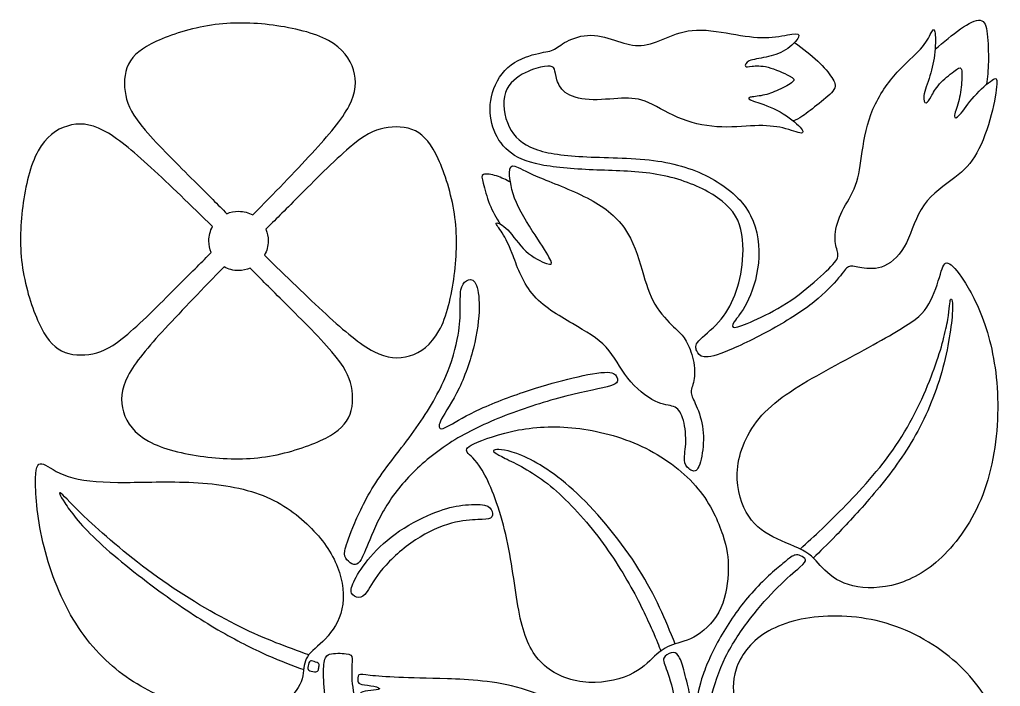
# Model space of a CAD drawing. Header units: millimetres. Extents: x -100 to 100, y -108 to 99.
# Drawn here: x -34 to -2.35, y 77.45 to 98.97 of the extents above; entities that cross this region are included whole.
import ezdxf

# ---------------------------------------------------------------- set-up
doc = ezdxf.new("R2010")
doc.units = ezdxf.units.MM
doc.header["$MEASUREMENT"] = 0

msp = doc.modelspace()

# ---------------------------------------------------------------- linework, layer by layer
at = {"color": 5, "linetype": 'ByBlock', "lineweight": -2}
for points, knots in [([(-26.472, 92.666), (-25.796, 93.36), (-25.12, 94.055), (-24.017, 95.252), (-23.591, 95.755), (-23.366, 96.191), (-23.14, 96.627), (-23.115, 96.996), (-23.224, 97.35), (-23.333, 97.705), (-23.575, 98.046), (-24.03, 98.296), (-24.485, 98.547), (-25.153, 98.706), (-25.82, 98.793), (-26.487, 98.879), (-27.152, 98.893), (-27.81, 98.796), (-28.467, 98.698), (-29.116, 98.489), (-29.583, 98.273), (-30.051, 98.057), (-30.337, 97.834), (-30.485, 97.536), (-30.634, 97.238), (-30.645, 96.864), (-30.576, 96.527), (-30.507, 96.19), (-30.359, 95.89), (-29.945, 95.405), (-29.531, 94.919), (-28.852, 94.248), (-28.369, 93.768), (-27.886, 93.288), (-27.599, 92.998), (-27.312, 92.708)], [1, 1, 1, 1, 1.076923, 1.076923, 1.153846, 1.153846, 1.153846, 1.230769, 1.230769, 1.230769, 1.307692, 1.307692, 1.307692, 1.384615, 1.384615, 1.384615, 1.461538, 1.461538, 1.461538, 1.538462, 1.538462, 1.538462, 1.615385, 1.615385, 1.615385, 1.692308, 1.692308, 1.692308, 1.769231, 1.769231, 1.769231, 1.846154, 1.846154, 1.846154, 2, 2, 2, 2]), ([(-4.455, 98.019), (-4.174, 98.256), (-3.893, 98.493), (-3.634, 98.672), (-3.375, 98.852), (-3.138, 98.974), (-2.995, 98.954), (-2.853, 98.934), (-2.804, 98.77), (-2.773, 98.513), (-2.742, 98.256), (-2.73, 97.905), (-2.736, 97.618), (-2.742, 97.331), (-2.767, 97.108), (-2.791, 96.885)], [0, 0, 0, 0, 0.166667, 0.166667, 0.166667, 0.333333, 0.333333, 0.333333, 0.5, 0.5, 0.5, 0.666667, 0.666667, 0.666667, 1, 1, 1, 1]), ([(-8.25, 90.593), (-8.53, 90.347), (-8.877, 90.057), (-9.247, 89.818), (-9.616, 89.579), (-10.008, 89.392), (-10.308, 89.257), (-10.608, 89.122), (-10.817, 89.04), (-10.919, 89.034), (-11.021, 89.028), (-11.017, 89.098), (-10.935, 89.218), (-10.853, 89.339), (-10.694, 89.51), (-10.533, 89.826), (-10.372, 90.143), (-10.208, 90.604), (-10.157, 91.114), (-10.106, 91.625), (-10.168, 92.184), (-10.408, 92.651), (-10.649, 93.119), (-11.07, 93.495), (-11.578, 93.79), (-12.086, 94.086), (-12.682, 94.303), (-13.407, 94.409), (-14.132, 94.515), (-14.985, 94.511), (-15.691, 94.544), (-16.397, 94.576), (-16.957, 94.646), (-17.367, 94.797), (-17.777, 94.948), (-18.039, 95.181), (-18.202, 95.517), (-18.365, 95.854), (-18.431, 96.295), (-18.322, 96.616), (-18.214, 96.936), (-17.932, 97.136), (-17.683, 97.261), (-17.434, 97.385), (-17.218, 97.434), (-17.063, 97.457), (-16.908, 97.479), (-16.814, 97.475), (-16.767, 97.424), (-16.72, 97.373), (-16.72, 97.275), (-16.689, 97.136), (-16.659, 96.997), (-16.598, 96.818), (-16.448, 96.677), (-16.299, 96.536), (-16.063, 96.434), (-15.744, 96.401), (-15.426, 96.369), (-15.026, 96.405), (-14.697, 96.426), (-14.368, 96.446), (-14.111, 96.45), (-13.807, 96.336), (-13.503, 96.222), (-13.152, 95.989), (-12.758, 95.819), (-12.364, 95.65), (-11.927, 95.544), (-11.494, 95.515), (-11.062, 95.487), (-10.633, 95.536), (-10.274, 95.548), (-9.914, 95.56), (-9.625, 95.536), (-9.365, 95.475), (-9.106, 95.413), (-8.877, 95.315), (-8.779, 95.313), (-8.681, 95.311), (-8.714, 95.405), (-9.012, 95.703), (-9.278, 95.907), (-9.563, 96.052), (-9.849, 96.197), (-10.155, 96.283), (-10.319, 96.344), (-10.482, 96.405), (-10.502, 96.442), (-10.427, 96.465), (-10.351, 96.487), (-10.18, 96.495), (-9.845, 96.565), (-9.682, 96.626), (-9.504, 96.707), (-9.326, 96.789), (-9.135, 96.891), (-9.053, 96.963), (-8.971, 97.034), (-9, 97.075), (-9.161, 97.161), (-9.322, 97.246), (-9.616, 97.377), (-9.847, 97.436), (-10.078, 97.495), (-10.245, 97.483), (-10.363, 97.469), (-10.482, 97.455), (-10.551, 97.438), (-10.573, 97.471), (-10.595, 97.505), (-10.57, 97.587), (-10.452, 97.641), (-10.334, 97.694), (-10.124, 97.719), (-9.91, 97.763), (-9.696, 97.808), (-9.479, 97.872), (-9.282, 97.996), (-9.086, 98.12), (-8.91, 98.304), (-8.863, 98.406), (-8.816, 98.508), (-8.898, 98.528), (-9.249, 98.479), (-9.518, 98.41), (-10.131, 98.381), (-10.474, 98.422), (-10.882, 98.489), (-11.29, 98.557), (-11.764, 98.651), (-12.152, 98.636), (-12.539, 98.622), (-12.842, 98.5), (-13.127, 98.383), (-13.413, 98.267), (-13.683, 98.157), (-13.937, 98.138), (-14.192, 98.119), (-14.432, 98.191), (-14.701, 98.279), (-14.97, 98.366), (-15.268, 98.468), (-15.561, 98.47), (-15.855, 98.472), (-16.145, 98.374), (-16.343, 98.27), (-16.541, 98.166), (-16.647, 98.056), (-16.784, 97.997), (-16.921, 97.937), (-17.088, 97.929), (-17.352, 97.862), (-17.615, 97.794), (-17.974, 97.668), (-18.244, 97.427), (-18.513, 97.186), (-18.693, 96.831), (-18.77, 96.486), (-18.848, 96.141), (-18.823, 95.806), (-18.728, 95.506), (-18.632, 95.206), (-18.464, 94.941), (-18.221, 94.735), (-17.978, 94.528), (-17.66, 94.381), (-17.172, 94.286), (-16.684, 94.19), (-16.027, 94.145), (-15.368, 94.118), (-14.708, 94.092), (-14.047, 94.083), (-13.43, 93.977), (-12.814, 93.871), (-12.242, 93.667), (-11.789, 93.418), (-11.336, 93.169), (-11.001, 92.875), (-10.65, 92.112), (-10.634, 91.642), (-10.669, 91.218), (-10.703, 90.793), (-10.789, 90.413), (-10.918, 90.079), (-11.046, 89.744), (-11.218, 89.454), (-11.444, 89.205), (-11.671, 88.956), (-11.953, 88.748), (-12.081, 88.601), (-12.21, 88.454), (-12.185, 88.368), (-12.147, 88.28), (-12.108, 88.192), (-12.055, 88.103), (-11.906, 88.086), (-11.757, 88.07), (-11.512, 88.127), (-11.081, 88.309), (-10.65, 88.49), (-10.034, 88.797), (-9.511, 89.097), (-8.989, 89.397), (-8.56, 89.691), (-8.227, 89.972), (-7.894, 90.254), (-7.658, 90.523), (-7.511, 90.705), (-7.364, 90.887), (-7.307, 90.981), (-7.219, 91.007), (-7.131, 91.034), (-7.013, 90.993), (-6.817, 90.96), (-6.621, 90.928), (-6.347, 90.903), (-6.084, 91.022), (-5.821, 91.14), (-5.567, 91.401), (-5.382, 91.771), (-5.196, 92.14), (-5.078, 92.618), (-4.812, 92.991), (-4.547, 93.365), (-4.134, 93.634), (-3.51, 94.116), (-3.298, 94.328), (-3.108, 94.669), (-2.918, 95.01), (-2.751, 95.48), (-2.53, 96.321), (-2.477, 96.692), (-2.465, 96.89), (-2.452, 97.088), (-2.481, 97.113), (-2.616, 97.021), (-2.751, 96.929), (-2.991, 96.721), (-3.189, 96.496), (-3.387, 96.272), (-3.543, 96.031), (-3.655, 95.906), (-3.767, 95.782), (-3.836, 95.774), (-3.832, 95.857), (-3.828, 95.941), (-3.751, 96.117), (-3.645, 96.517), (-3.616, 96.741), (-3.6, 96.943), (-3.583, 97.145), (-3.579, 97.325), (-3.614, 97.388), (-3.649, 97.452), (-3.722, 97.398), (-3.855, 97.296), (-3.987, 97.194), (-4.179, 97.043), (-4.312, 96.896), (-4.445, 96.749), (-4.518, 96.606), (-4.581, 96.492), (-4.645, 96.378), (-4.698, 96.292), (-4.747, 96.288), (-4.796, 96.284), (-4.841, 96.361), (-4.816, 96.519), (-4.792, 96.676), (-4.698, 96.913), (-4.622, 97.16), (-4.547, 97.407), (-4.49, 97.664), (-4.463, 97.929), (-4.437, 98.195), (-4.441, 98.468), (-4.461, 98.584), (-4.481, 98.701), (-4.518, 98.66), (-4.584, 98.542), (-4.649, 98.423), (-4.743, 98.227), (-4.929, 98.019), (-5.114, 97.811), (-5.392, 97.59), (-5.68, 97.272), (-5.968, 96.953), (-6.266, 96.537), (-6.459, 96.084), (-6.653, 95.631), (-6.743, 95.141), (-6.87, 94.292), (-6.907, 93.932), (-7.019, 93.624), (-7.131, 93.316), (-7.319, 93.059), (-7.452, 92.793), (-7.584, 92.528), (-7.662, 92.254), (-7.678, 92.034), (-7.694, 91.814), (-7.65, 91.646), (-7.617, 91.524), (-7.584, 91.401), (-7.564, 91.324), (-7.66, 91.183), (-7.757, 91.043), (-7.97, 90.84), (-8.25, 90.593)], [0, 0, 0, 0, 0.009346, 0.009346, 0.009346, 0.018692, 0.018692, 0.018692, 0.028037, 0.028037, 0.028037, 0.037383, 0.037383, 0.037383, 0.046729, 0.046729, 0.046729, 0.056075, 0.056075, 0.056075, 0.065421, 0.065421, 0.065421, 0.074766, 0.074766, 0.074766, 0.084112, 0.084112, 0.084112, 0.093458, 0.093458, 0.093458, 0.102804, 0.102804, 0.102804, 0.11215, 0.11215, 0.11215, 0.121495, 0.121495, 0.121495, 0.130841, 0.130841, 0.130841, 0.140187, 0.140187, 0.140187, 0.149533, 0.149533, 0.149533, 0.158879, 0.158879, 0.158879, 0.168224, 0.168224, 0.168224, 0.17757, 0.17757, 0.17757, 0.186916, 0.186916, 0.186916, 0.196262, 0.196262, 0.196262, 0.205607, 0.205607, 0.205607, 0.214953, 0.214953, 0.214953, 0.224299, 0.224299, 0.224299, 0.233645, 0.233645, 0.233645, 0.242991, 0.242991, 0.242991, 0.252336, 0.252336, 0.261682, 0.261682, 0.261682, 0.271028, 0.271028, 0.271028, 0.280374, 0.280374, 0.280374, 0.28972, 0.28972, 0.299065, 0.299065, 0.299065, 0.308411, 0.308411, 0.308411, 0.317757, 0.317757, 0.317757, 0.327103, 0.327103, 0.327103, 0.336449, 0.336449, 0.336449, 0.345794, 0.345794, 0.345794, 0.35514, 0.35514, 0.35514, 0.364486, 0.364486, 0.364486, 0.373832, 0.373832, 0.373832, 0.383178, 0.383178, 0.383178, 0.392523, 0.392523, 0.401869, 0.401869, 0.411215, 0.411215, 0.411215, 0.420561, 0.420561, 0.420561, 0.429907, 0.429907, 0.429907, 0.439252, 0.439252, 0.439252, 0.448598, 0.448598, 0.448598, 0.457944, 0.457944, 0.457944, 0.46729, 0.46729, 0.46729, 0.476636, 0.476636, 0.476636, 0.485981, 0.485981, 0.485981, 0.495327, 0.495327, 0.495327, 0.504673, 0.504673, 0.504673, 0.514019, 0.514019, 0.514019, 0.523364, 0.523364, 0.523364, 0.53271, 0.53271, 0.53271, 0.542056, 0.542056, 0.542056, 0.551402, 0.551402, 0.551402, 0.560748, 0.560748, 0.560748, 0.570093, 0.570093, 0.579439, 0.579439, 0.579439, 0.588785, 0.588785, 0.588785, 0.598131, 0.598131, 0.598131, 0.607477, 0.607477, 0.607477, 0.616822, 0.616822, 0.616822, 0.626168, 0.626168, 0.626168, 0.635514, 0.635514, 0.635514, 0.64486, 0.64486, 0.64486, 0.654206, 0.654206, 0.654206, 0.663551, 0.663551, 0.663551, 0.672897, 0.672897, 0.672897, 0.682243, 0.682243, 0.682243, 0.691589, 0.691589, 0.691589, 0.700935, 0.700935, 0.700935, 0.71028, 0.71028, 0.71028, 0.719626, 0.719626, 0.728972, 0.728972, 0.728972, 0.738318, 0.738318, 0.747664, 0.747664, 0.747664, 0.757009, 0.757009, 0.757009, 0.766355, 0.766355, 0.766355, 0.775701, 0.775701, 0.775701, 0.785047, 0.785047, 0.785047, 0.794393, 0.794393, 0.803738, 0.803738, 0.803738, 0.813084, 0.813084, 0.813084, 0.82243, 0.82243, 0.82243, 0.831776, 0.831776, 0.831776, 0.841121, 0.841121, 0.841121, 0.850467, 0.850467, 0.850467, 0.859813, 0.859813, 0.859813, 0.869159, 0.869159, 0.869159, 0.878505, 0.878505, 0.878505, 0.88785, 0.88785, 0.88785, 0.897196, 0.897196, 0.897196, 0.906542, 0.906542, 0.906542, 0.915888, 0.915888, 0.915888, 0.925234, 0.925234, 0.925234, 0.934579, 0.934579, 0.943925, 0.943925, 0.943925, 0.953271, 0.953271, 0.953271, 0.962617, 0.962617, 0.962617, 0.971963, 0.971963, 0.971963, 0.981308, 0.981308, 0.981308, 1, 1, 1, 1]), ([(-8.988, 98.239), (-8.719, 98.035), (-8.449, 97.831), (-8.033, 97.439), (-7.886, 97.252), (-7.788, 97.105), (-7.69, 96.958), (-7.641, 96.851), (-7.796, 96.586), (-8.001, 96.427), (-8.199, 96.27), (-8.397, 96.113), (-8.588, 95.957), (-8.726, 95.863), (-8.863, 95.769), (-8.946, 95.736), (-9.029, 95.702)], [0, 0, 0, 0, 0.142857, 0.142857, 0.285714, 0.285714, 0.285714, 0.428571, 0.428571, 0.571429, 0.571429, 0.571429, 0.714286, 0.714286, 0.714286, 1, 1, 1, 1]), ([(-27.772, 92.292), (-28.467, 92.968), (-29.161, 93.644), (-29.76, 94.195), (-30.359, 94.746), (-30.862, 95.172), (-31.298, 95.398), (-31.734, 95.623), (-32.102, 95.648), (-32.457, 95.539), (-32.812, 95.431), (-33.153, 95.189), (-33.403, 94.734), (-33.653, 94.279), (-33.813, 93.61), (-33.899, 92.943), (-33.986, 92.277), (-34, 91.611), (-33.902, 90.954), (-33.804, 90.297), (-33.595, 89.648), (-33.38, 89.18), (-33.164, 88.713), (-32.941, 88.427), (-32.643, 88.278), (-32.344, 88.13), (-31.97, 88.119), (-31.633, 88.187), (-31.296, 88.256), (-30.997, 88.405), (-30.511, 88.819), (-30.026, 89.232), (-29.355, 89.912), (-28.875, 90.395), (-28.394, 90.878), (-28.104, 91.165), (-27.815, 91.451)], [1, 1, 1, 1, 1.076923, 1.076923, 1.076923, 1.153846, 1.153846, 1.153846, 1.230769, 1.230769, 1.230769, 1.307692, 1.307692, 1.307692, 1.384615, 1.384615, 1.384615, 1.461538, 1.461538, 1.461538, 1.538462, 1.538462, 1.538462, 1.615385, 1.615385, 1.615385, 1.692308, 1.692308, 1.692308, 1.769231, 1.769231, 1.769231, 1.846154, 1.846154, 1.846154, 2, 2, 2, 2]), ([(-26.097, 91.365), (-25.403, 90.689), (-24.709, 90.013), (-24.11, 89.462), (-23.511, 88.911), (-23.008, 88.485), (-22.572, 88.259), (-22.136, 88.034), (-21.768, 88.009), (-21.413, 88.117), (-21.058, 88.226), (-20.717, 88.468), (-20.467, 88.923), (-20.217, 89.378), (-20.057, 90.047), (-19.971, 90.713), (-19.884, 91.38), (-19.87, 92.046), (-19.968, 92.703), (-20.066, 93.36), (-20.275, 94.009), (-20.49, 94.477), (-20.706, 94.944), (-20.929, 95.23), (-21.227, 95.379), (-21.526, 95.527), (-21.9, 95.538), (-22.237, 95.469), (-22.574, 95.401), (-22.873, 95.252), (-23.359, 94.838), (-23.844, 94.424), (-24.515, 93.745), (-24.995, 93.262), (-25.476, 92.779), (-25.765, 92.492), (-26.055, 92.205)], [1, 1, 1, 1, 1.076923, 1.076923, 1.076923, 1.153846, 1.153846, 1.153846, 1.230769, 1.230769, 1.230769, 1.307692, 1.307692, 1.307692, 1.384615, 1.384615, 1.384615, 1.461538, 1.461538, 1.461538, 1.538462, 1.538462, 1.538462, 1.615385, 1.615385, 1.615385, 1.692308, 1.692308, 1.692308, 1.769231, 1.769231, 1.769231, 1.846154, 1.846154, 1.846154, 2, 2, 2, 2]), ([(-12.894, 89.058), (-13.063, 89.221), (-13.316, 89.474), (-13.496, 89.782), (-13.675, 90.091), (-13.782, 90.454), (-13.912, 90.889), (-14.043, 91.324), (-14.198, 91.83), (-14.478, 92.236), (-14.757, 92.642), (-15.161, 92.949), (-15.686, 93.218), (-16.211, 93.487), (-16.856, 93.72), (-17.276, 93.9), (-17.697, 94.079), (-17.893, 94.206), (-18.015, 94.243), (-18.138, 94.279), (-18.187, 94.226), (-18.187, 94.022), (-18.187, 93.818), (-18.138, 93.463), (-17.966, 93.065), (-17.795, 92.667), (-17.501, 92.226), (-17.28, 91.889), (-17.06, 91.552), (-16.913, 91.32), (-16.858, 91.193), (-16.803, 91.066), (-16.839, 91.046), (-16.996, 91.101), (-17.154, 91.156), (-17.431, 91.287), (-17.662, 91.499), (-17.893, 91.712), (-18.076, 92.005), (-18.248, 92.183), (-18.419, 92.361), (-18.578, 92.422), (-18.615, 92.406), (-18.652, 92.389), (-18.566, 92.295), (-18.464, 92.144), (-18.362, 91.993), (-18.244, 91.785), (-18.103, 91.422), (-17.962, 91.058), (-17.799, 90.54), (-17.46, 90.13), (-17.121, 89.719), (-16.607, 89.417), (-15.717, 88.903), (-15.341, 88.69), (-15.07, 88.397), (-14.798, 88.103), (-14.631, 87.727), (-14.371, 87.398), (-14.112, 87.07), (-13.761, 86.788), (-13.492, 86.653), (-13.222, 86.519), (-13.034, 86.531), (-12.896, 86.48), (-12.757, 86.429), (-12.667, 86.314), (-12.602, 86.112), (-12.536, 85.91), (-12.496, 85.62), (-12.5, 85.367), (-12.504, 85.114), (-12.553, 84.898), (-12.547, 84.755), (-12.54, 84.612), (-12.479, 84.543), (-12.4, 84.477), (-12.32, 84.412), (-12.222, 84.351), (-12.138, 84.449), (-12.055, 84.547), (-11.985, 84.804), (-11.953, 85.086), (-11.92, 85.367), (-11.924, 85.674), (-11.981, 85.951), (-12.038, 86.229), (-12.148, 86.478), (-12.224, 86.643), (-12.3, 86.808), (-12.34, 86.89), (-12.324, 87.002), (-12.308, 87.115), (-12.234, 87.258), (-12.218, 87.464), (-12.202, 87.67), (-12.242, 87.939), (-12.308, 88.164), (-12.373, 88.388), (-12.463, 88.568), (-12.551, 88.695), (-12.638, 88.821), (-12.724, 88.895), (-12.894, 89.058)], [0, 0, 0, 0, 0.027778, 0.027778, 0.027778, 0.055556, 0.055556, 0.055556, 0.083333, 0.083333, 0.083333, 0.111111, 0.111111, 0.111111, 0.138889, 0.138889, 0.138889, 0.166667, 0.166667, 0.166667, 0.194444, 0.194444, 0.194444, 0.222222, 0.222222, 0.222222, 0.25, 0.25, 0.25, 0.277778, 0.277778, 0.277778, 0.305556, 0.305556, 0.305556, 0.333333, 0.333333, 0.333333, 0.361111, 0.361111, 0.361111, 0.388889, 0.388889, 0.388889, 0.416667, 0.416667, 0.416667, 0.444444, 0.444444, 0.444444, 0.472222, 0.472222, 0.472222, 0.5, 0.5, 0.527778, 0.527778, 0.527778, 0.555556, 0.555556, 0.555556, 0.583333, 0.583333, 0.583333, 0.611111, 0.611111, 0.611111, 0.638889, 0.638889, 0.638889, 0.666667, 0.666667, 0.666667, 0.694444, 0.694444, 0.694444, 0.722222, 0.722222, 0.722222, 0.75, 0.75, 0.75, 0.777778, 0.777778, 0.777778, 0.805556, 0.805556, 0.805556, 0.833333, 0.833333, 0.833333, 0.861111, 0.861111, 0.861111, 0.888889, 0.888889, 0.888889, 0.916667, 0.916667, 0.916667, 0.944444, 0.944444, 0.944444, 1, 1, 1, 1]), ([(-18.16, 93.722), (-18.304, 93.799), (-18.447, 93.876), (-18.609, 93.927), (-18.77, 93.977), (-18.95, 94.002), (-19.028, 93.973), (-19.105, 93.945), (-19.081, 93.863), (-19.036, 93.689), (-18.991, 93.516), (-18.925, 93.251), (-18.832, 93.016), (-18.738, 92.781), (-18.615, 92.577), (-18.493, 92.373)], [0, 0, 0, 0, 0.166667, 0.166667, 0.166667, 0.333333, 0.333333, 0.333333, 0.5, 0.5, 0.5, 0.666667, 0.666667, 0.666667, 1, 1, 1, 1]), ([(-27.312, 92.708), (-27.196, 92.758), (-27.069, 92.785), (-26.935, 92.785), (-26.767, 92.785), (-26.609, 92.742), (-26.472, 92.666)], [0, 0, 0, 0, 0.333333, 0.333333, 0.333333, 1, 1, 1, 1]), ([(-27.815, 91.451), (-27.864, 91.567), (-27.892, 91.695), (-27.892, 91.828), (-27.892, 91.997), (-27.849, 92.155), (-27.772, 92.292)], [0, 0, 0, 0, 0.333333, 0.333333, 0.333333, 1, 1, 1, 1]), ([(-26.055, 92.205), (-26.006, 92.09), (-25.978, 91.962), (-25.978, 91.828), (-25.978, 91.66), (-26.021, 91.502), (-26.097, 91.365)], [0, 0, 0, 0, 0.333333, 0.333333, 0.333333, 1, 1, 1, 1]), ([(-27.398, 90.991), (-28.074, 90.297), (-28.75, 89.602), (-29.302, 89.003), (-29.853, 88.405), (-30.279, 87.901), (-30.504, 87.466), (-30.73, 87.03), (-30.755, 86.661), (-30.646, 86.306), (-30.537, 85.952), (-30.295, 85.611), (-29.84, 85.361), (-29.385, 85.11), (-28.717, 84.951), (-28.05, 84.864), (-27.383, 84.778), (-26.718, 84.764), (-26.06, 84.861), (-25.403, 84.959), (-24.754, 85.168), (-24.287, 85.384), (-23.819, 85.6), (-23.533, 85.822), (-23.385, 86.121), (-23.236, 86.419), (-23.225, 86.793), (-23.294, 87.13), (-23.363, 87.467), (-23.511, 87.767), (-23.925, 88.252), (-24.339, 88.737), (-25.018, 89.408), (-25.501, 89.889), (-25.984, 90.369), (-26.271, 90.659), (-26.558, 90.949)], [1, 1, 1, 1, 1.076923, 1.076923, 1.076923, 1.153846, 1.153846, 1.153846, 1.230769, 1.230769, 1.230769, 1.307692, 1.307692, 1.307692, 1.384615, 1.384615, 1.384615, 1.461538, 1.461538, 1.461538, 1.538462, 1.538462, 1.538462, 1.615385, 1.615385, 1.615385, 1.692308, 1.692308, 1.692308, 1.769231, 1.769231, 1.769231, 1.846154, 1.846154, 1.846154, 2, 2, 2, 2]), ([(-26.558, 90.949), (-26.674, 90.899), (-26.801, 90.871), (-26.935, 90.871), (-27.103, 90.871), (-27.261, 90.915), (-27.398, 90.991)], [0, 0, 0, 0, 0.333333, 0.333333, 0.333333, 1, 1, 1, 1]), ([(-5.595, 88.965), (-6.138, 88.636), (-6.995, 88.179), (-7.816, 87.73), (-8.636, 87.281), (-9.42, 86.84), (-9.949, 86.301), (-10.477, 85.762), (-10.751, 85.125), (-10.822, 84.548), (-10.894, 83.97), (-10.763, 83.452), (-10.553, 83.074), (-10.343, 82.696), (-10.053, 82.46), (-9.694, 82.274), (-9.334, 82.088), (-8.906, 81.953), (-8.628, 81.782), (-8.35, 81.61), (-8.224, 81.402), (-8.014, 81.196), (-7.803, 80.99), (-7.509, 80.786), (-7.105, 80.69), (-6.701, 80.594), (-6.187, 80.606), (-5.158, 80.912), (-4.643, 81.206), (-4.145, 81.71), (-3.647, 82.215), (-3.166, 82.929), (-2.859, 83.79), (-2.553, 84.652), (-2.423, 85.66), (-2.433, 86.581), (-2.443, 87.501), (-2.594, 88.334), (-2.806, 89.004), (-3.019, 89.673), (-3.292, 90.18), (-3.519, 90.531), (-3.745, 90.882), (-3.925, 91.078), (-4.039, 91.112), (-4.154, 91.147), (-4.203, 91.021), (-4.284, 90.757), (-4.366, 90.494), (-4.48, 90.094), (-4.652, 89.794), (-4.823, 89.494), (-5.052, 89.294), (-5.595, 88.965)], [0, 0, 0, 0, 0.052632, 0.052632, 0.052632, 0.105263, 0.105263, 0.105263, 0.157895, 0.157895, 0.157895, 0.210526, 0.210526, 0.210526, 0.263158, 0.263158, 0.263158, 0.315789, 0.315789, 0.315789, 0.368421, 0.368421, 0.368421, 0.421053, 0.421053, 0.421053, 0.473684, 0.473684, 0.526316, 0.526316, 0.526316, 0.578947, 0.578947, 0.578947, 0.631579, 0.631579, 0.631579, 0.684211, 0.684211, 0.684211, 0.736842, 0.736842, 0.736842, 0.789474, 0.789474, 0.789474, 0.842105, 0.842105, 0.842105, 0.894737, 0.894737, 0.894737, 1, 1, 1, 1]), ([(-19.851, 88.783), (-19.917, 88.42), (-20.039, 87.93), (-20.276, 87.389), (-20.513, 86.848), (-20.864, 86.256), (-21.274, 85.685), (-21.684, 85.113), (-22.154, 84.562), (-22.505, 84.023), (-22.856, 83.484), (-23.089, 82.958), (-23.244, 82.58), (-23.399, 82.202), (-23.477, 81.974), (-23.501, 81.825), (-23.526, 81.676), (-23.497, 81.606), (-23.438, 81.537), (-23.379, 81.467), (-23.289, 81.398), (-23.142, 81.365), (-23.085, 81.402), (-23.025, 81.48), (-22.966, 81.557), (-22.905, 81.676), (-22.793, 81.949), (-22.68, 82.223), (-22.517, 82.651), (-22.284, 83.068), (-22.052, 83.484), (-21.75, 83.888), (-21.376, 84.274), (-21.003, 84.66), (-20.558, 85.027), (-20.047, 85.348), (-19.537, 85.668), (-18.961, 85.942), (-18.326, 86.189), (-17.692, 86.436), (-16.998, 86.656), (-16.373, 86.814), (-15.748, 86.971), (-15.193, 87.065), (-14.928, 87.152), (-14.662, 87.24), (-14.687, 87.322), (-14.72, 87.407), (-14.752, 87.493), (-14.793, 87.583), (-15.03, 87.587), (-15.267, 87.591), (-15.699, 87.51), (-16.138, 87.408), (-16.577, 87.305), (-17.022, 87.183), (-17.543, 87.012), (-18.063, 86.84), (-18.659, 86.62), (-19.123, 86.407), (-19.586, 86.195), (-19.917, 85.991), (-20.313, 85.766), (-20.378, 85.746), (-20.423, 85.772), (-20.468, 85.799), (-20.492, 85.872), (-20.382, 86.081), (-20.272, 86.289), (-20.027, 86.632), (-19.815, 87.075), (-19.602, 87.518), (-19.423, 88.061), (-19.312, 88.551), (-19.202, 89.041), (-19.161, 89.477), (-19.169, 89.814), (-19.178, 90.151), (-19.235, 90.388), (-19.314, 90.498), (-19.394, 90.608), (-19.496, 90.592), (-19.58, 90.541), (-19.663, 90.49), (-19.729, 90.404), (-19.757, 90.245), (-19.786, 90.086), (-19.778, 89.853), (-19.778, 89.618), (-19.778, 89.383), (-19.786, 89.147), (-19.851, 88.783)], [0, 0, 0, 0, 0.03125, 0.03125, 0.03125, 0.0625, 0.0625, 0.0625, 0.09375, 0.09375, 0.09375, 0.125, 0.125, 0.125, 0.15625, 0.15625, 0.15625, 0.1875, 0.1875, 0.1875, 0.21875, 0.21875, 0.25, 0.25, 0.25, 0.28125, 0.28125, 0.28125, 0.3125, 0.3125, 0.3125, 0.34375, 0.34375, 0.34375, 0.375, 0.375, 0.375, 0.40625, 0.40625, 0.40625, 0.4375, 0.4375, 0.4375, 0.46875, 0.46875, 0.46875, 0.5, 0.5, 0.5, 0.53125, 0.53125, 0.53125, 0.5625, 0.5625, 0.5625, 0.59375, 0.59375, 0.59375, 0.625, 0.625, 0.625, 0.65625, 0.65625, 0.6875, 0.6875, 0.6875, 0.71875, 0.71875, 0.71875, 0.75, 0.75, 0.75, 0.78125, 0.78125, 0.78125, 0.8125, 0.8125, 0.8125, 0.84375, 0.84375, 0.84375, 0.875, 0.875, 0.875, 0.90625, 0.90625, 0.90625, 0.9375, 0.9375, 0.9375, 1, 1, 1, 1]), ([(-8.808, 81.879), (-8.346, 82.304), (-7.885, 82.729), (-6.779, 83.868), (-6.134, 84.583), (-5.113, 86.154), (-4.737, 87.012), (-4.486, 87.704), (-4.235, 88.396), (-4.109, 88.922), (-4.045, 89.292), (-3.982, 89.661), (-3.982, 89.873), (-3.954, 89.933), (-3.925, 89.992), (-3.868, 89.898), (-3.9, 89.455), (-3.933, 89.012), (-4.056, 88.22), (-4.282, 87.459), (-4.509, 86.697), (-4.839, 85.966), (-5.229, 85.315), (-5.619, 84.664), (-6.068, 84.093), (-6.497, 83.588), (-6.926, 83.084), (-7.334, 82.647), (-7.645, 82.326), (-7.956, 82.004), (-8.17, 81.798), (-8.384, 81.592)], [0, 0, 0, 0, 0.083333, 0.083333, 0.166667, 0.166667, 0.25, 0.25, 0.25, 0.333333, 0.333333, 0.333333, 0.416667, 0.416667, 0.416667, 0.5, 0.5, 0.5, 0.583333, 0.583333, 0.583333, 0.666667, 0.666667, 0.666667, 0.75, 0.75, 0.75, 0.833333, 0.833333, 0.833333, 1, 1, 1, 1]), ([(-11.308, 82.337), (-11.449, 82.766), (-11.69, 83.321), (-12.108, 83.829), (-12.527, 84.338), (-13.123, 84.799), (-13.794, 85.134), (-14.466, 85.468), (-15.213, 85.677), (-16.626, 85.86), (-17.291, 85.836), (-17.899, 85.724), (-18.508, 85.611), (-19.059, 85.411), (-19.614, 85.142), (-19.618, 85.072), (-19.52, 84.968), (-19.422, 84.864), (-19.222, 84.725), (-18.981, 84.266), (-18.74, 83.807), (-18.459, 83.027), (-18.275, 82.192), (-18.091, 81.357), (-18.006, 80.467), (-17.867, 79.779), (-17.728, 79.092), (-17.536, 78.606), (-17.193, 78.246), (-16.85, 77.887), (-16.356, 77.654), (-15.825, 77.591), (-15.295, 77.528), (-14.727, 77.634), (-14.329, 77.812), (-13.931, 77.989), (-13.703, 78.238), (-13.509, 78.418), (-13.315, 78.598), (-13.155, 78.708), (-12.933, 78.787), (-12.711, 78.867), (-12.425, 78.916), (-11.841, 79.279), (-11.543, 79.594), (-11.367, 79.984), (-11.192, 80.373), (-11.139, 80.839), (-11.133, 81.223), (-11.126, 81.606), (-11.167, 81.909), (-11.308, 82.337)], [0, 0, 0, 0, 0.052632, 0.052632, 0.052632, 0.105263, 0.105263, 0.105263, 0.157895, 0.157895, 0.210526, 0.210526, 0.210526, 0.263158, 0.263158, 0.315789, 0.315789, 0.315789, 0.368421, 0.368421, 0.368421, 0.421053, 0.421053, 0.421053, 0.473684, 0.473684, 0.473684, 0.526316, 0.526316, 0.526316, 0.578947, 0.578947, 0.578947, 0.631579, 0.631579, 0.631579, 0.684211, 0.684211, 0.684211, 0.736842, 0.736842, 0.736842, 0.789474, 0.789474, 0.842105, 0.842105, 0.842105, 0.894737, 0.894737, 0.894737, 1, 1, 1, 1]), ([(-12.842, 78.818), (-13.158, 79.593), (-13.475, 80.369), (-14.014, 81.225), (-14.552, 82.08), (-15.311, 83.015), (-16.699, 84.325), (-17.328, 84.701), (-17.787, 84.897), (-18.246, 85.093), (-18.536, 85.109), (-18.653, 85.087), (-18.769, 85.064), (-18.712, 85.003), (-18.165, 84.725), (-17.675, 84.509), (-17.16, 84.138), (-16.646, 83.766), (-16.107, 83.239), (-15.615, 82.639), (-15.123, 82.039), (-14.678, 81.365), (-14.333, 80.761), (-13.988, 80.157), (-13.743, 79.622), (-13.589, 79.272), (-13.435, 78.921), (-13.371, 78.754), (-13.307, 78.587)], [0, 0, 0, 0, 0.090909, 0.090909, 0.090909, 0.181818, 0.181818, 0.272727, 0.272727, 0.272727, 0.363636, 0.363636, 0.363636, 0.454545, 0.454545, 0.545455, 0.545455, 0.545455, 0.636364, 0.636364, 0.636364, 0.727273, 0.727273, 0.727273, 0.818182, 0.818182, 0.818182, 1, 1, 1, 1]), ([(-24.652, 82.619), (-25.072, 83.031), (-25.599, 83.411), (-26.265, 83.653), (-26.93, 83.896), (-27.734, 84.003), (-28.541, 84.035), (-29.347, 84.068), (-30.155, 84.027), (-30.829, 84.033), (-31.502, 84.039), (-32.041, 84.092), (-32.433, 84.221), (-32.825, 84.35), (-33.07, 84.554), (-33.231, 84.617), (-33.393, 84.68), (-33.47, 84.603), (-33.482, 84.17), (-33.495, 83.737), (-33.442, 82.949), (-33.248, 82.106), (-33.054, 81.263), (-32.719, 80.365), (-31.829, 78.875), (-31.274, 78.283), (-30.67, 77.834), (-30.065, 77.385), (-29.412, 77.079), (-28.769, 76.883), (-28.126, 76.687), (-27.493, 76.601), (-26.889, 76.636), (-26.285, 76.67), (-25.709, 76.825), (-25.024, 77.262), (-24.913, 77.544), (-24.864, 77.785), (-24.815, 78.026), (-24.828, 78.226), (-24.713, 78.405), (-24.599, 78.585), (-24.358, 78.744), (-24.129, 78.985), (-23.901, 79.226), (-23.684, 79.549), (-23.599, 79.951), (-23.513, 80.353), (-23.558, 80.835), (-23.738, 81.298), (-23.917, 81.761), (-24.232, 82.206), (-24.652, 82.619)], [0, 0, 0, 0, 0.052632, 0.052632, 0.052632, 0.105263, 0.105263, 0.105263, 0.157895, 0.157895, 0.157895, 0.210526, 0.210526, 0.210526, 0.263158, 0.263158, 0.263158, 0.315789, 0.315789, 0.315789, 0.368421, 0.368421, 0.368421, 0.421053, 0.421053, 0.473684, 0.473684, 0.473684, 0.526316, 0.526316, 0.526316, 0.578947, 0.578947, 0.578947, 0.631579, 0.631579, 0.684211, 0.684211, 0.684211, 0.736842, 0.736842, 0.736842, 0.789474, 0.789474, 0.789474, 0.842105, 0.842105, 0.842105, 0.894737, 0.894737, 0.894737, 1, 1, 1, 1]), ([(-24.671, 78.465), (-25.364, 78.713), (-26.057, 78.961), (-26.881, 79.367), (-27.706, 79.773), (-28.661, 80.336), (-29.545, 80.969), (-30.429, 81.602), (-31.241, 82.304), (-32.303, 83.296), (-32.552, 83.586), (-32.654, 83.67), (-32.756, 83.754), (-32.711, 83.631), (-32.539, 83.368), (-32.368, 83.104), (-32.07, 82.7), (-31.529, 82.186), (-30.988, 81.671), (-30.204, 81.047), (-29.502, 80.532), (-28.8, 80.018), (-28.179, 79.614), (-27.598, 79.275), (-27.016, 78.936), (-26.473, 78.663), (-26.018, 78.459), (-25.564, 78.255), (-25.198, 78.12), (-24.832, 77.986)], [0, 0, 0, 0, 0.090909, 0.090909, 0.090909, 0.181818, 0.181818, 0.181818, 0.272727, 0.272727, 0.363636, 0.363636, 0.363636, 0.454545, 0.454545, 0.454545, 0.545455, 0.545455, 0.545455, 0.636364, 0.636364, 0.636364, 0.727273, 0.727273, 0.727273, 0.818182, 0.818182, 0.818182, 1, 1, 1, 1]), ([(-20.568, 83.072), (-20.913, 82.937), (-21.358, 82.721), (-22.117, 82.206), (-22.431, 81.908), (-22.672, 81.631), (-22.913, 81.353), (-23.081, 81.096), (-23.183, 80.896), (-23.285, 80.696), (-23.321, 80.553), (-23.287, 80.459), (-23.252, 80.365), (-23.146, 80.32), (-23.056, 80.318), (-22.966, 80.316), (-22.893, 80.357), (-22.787, 80.512), (-22.68, 80.667), (-22.542, 80.937), (-22.278, 81.247), (-22.015, 81.557), (-21.627, 81.908), (-20.823, 82.439), (-20.406, 82.619), (-20.057, 82.715), (-19.708, 82.811), (-19.427, 82.823), (-19.216, 82.829), (-19.006, 82.835), (-18.867, 82.835), (-18.798, 82.878), (-18.729, 82.921), (-18.729, 83.007), (-18.778, 83.178), (-18.827, 83.264), (-18.994, 83.301), (-19.161, 83.337), (-19.447, 83.325), (-19.712, 83.292), (-19.978, 83.26), (-20.223, 83.207), (-20.568, 83.072)], [0, 0, 0, 0, 0.0625, 0.0625, 0.125, 0.125, 0.125, 0.1875, 0.1875, 0.1875, 0.25, 0.25, 0.25, 0.3125, 0.3125, 0.3125, 0.375, 0.375, 0.375, 0.4375, 0.4375, 0.4375, 0.5, 0.5, 0.5625, 0.5625, 0.5625, 0.625, 0.625, 0.625, 0.6875, 0.6875, 0.6875, 0.75, 0.75, 0.8125, 0.8125, 0.8125, 0.875, 0.875, 0.875, 1, 1, 1, 1]), ([(-7.641, 69.906), (-7.204, 69.889), (-6.799, 69.914), (-6.363, 70.049), (-5.926, 70.183), (-5.456, 70.428), (-5.093, 70.781), (-4.73, 71.135), (-4.472, 71.596), (-4.27, 71.992), (-4.068, 72.388), (-3.921, 72.719), (-3.846, 72.98), (-3.77, 73.241), (-3.766, 73.433), (-3.729, 73.525), (-3.693, 73.617), (-3.623, 73.609), (-3.482, 73.6), (-3.342, 73.592), (-3.129, 73.584), (-2.964, 73.639), (-2.799, 73.694), (-2.68, 73.813), (-2.597, 73.886), (-2.513, 73.96), (-2.464, 73.988), (-2.431, 73.966), (-2.399, 73.943), (-2.382, 73.87), (-2.456, 73.605), (-2.546, 73.413), (-2.643, 73.098), (-2.741, 72.784), (-2.848, 72.347), (-2.907, 71.788), (-2.966, 71.229), (-2.978, 70.547), (-2.933, 69.91), (-2.888, 69.273), (-2.786, 68.681), (-2.623, 67.877), (-2.562, 67.665), (-2.574, 67.552), (-2.586, 67.44), (-2.672, 67.428), (-2.817, 67.479), (-2.962, 67.53), (-3.166, 67.644), (-3.401, 67.711), (-3.636, 67.779), (-3.901, 67.799), (-4.04, 67.852), (-4.178, 67.905), (-4.191, 67.991), (-4.197, 68.179), (-4.203, 68.367), (-4.203, 68.657), (-4.191, 68.969), (-4.179, 69.281), (-4.154, 69.616), (-4.187, 69.749), (-4.219, 69.881), (-4.309, 69.812), (-4.489, 69.645), (-4.668, 69.477), (-4.938, 69.212), (-5.362, 68.906), (-5.787, 68.599), (-6.367, 68.252), (-7.028, 67.961), (-7.689, 67.669), (-8.433, 67.432), (-9.28, 67.281), (-10.127, 67.13), (-11.078, 67.064), (-12.133, 67.101), (-13.189, 67.138), (-14.348, 67.277), (-15.267, 67.522), (-16.185, 67.767), (-16.863, 68.118), (-17.21, 68.352), (-17.557, 68.587), (-17.573, 68.706), (-17.561, 68.846), (-17.549, 68.987), (-17.508, 69.151), (-17.443, 69.228), (-17.377, 69.306), (-17.288, 69.297), (-17.022, 69.171), (-16.757, 69.044), (-16.316, 68.799), (-15.714, 68.569), (-15.112, 68.338), (-14.348, 68.122), (-13.556, 68.009), (-12.764, 67.897), (-11.943, 67.889), (-11.182, 67.922), (-10.421, 67.954), (-9.718, 68.028), (-9.114, 68.181), (-8.51, 68.334), (-8.004, 68.567), (-7.655, 68.748), (-7.306, 68.93), (-7.114, 69.061), (-7.077, 69.183), (-7.232, 69.175), (-7.604, 69.195), (-7.975, 69.216), (-8.563, 69.265), (-9.137, 69.428), (-9.71, 69.591), (-10.27, 69.869), (-11.303, 70.632), (-11.776, 71.118), (-12.229, 71.663), (-12.682, 72.208), (-13.115, 72.813), (-14.23, 74.176), (-14.911, 74.935), (-15.589, 75.523), (-16.267, 76.111), (-16.94, 76.528), (-17.602, 76.789), (-18.263, 77.05), (-18.912, 77.156), (-19.4, 77.175), (-19.888, 77.193), (-20.215, 77.124), (-20.478, 77.001), (-20.741, 76.879), (-20.941, 76.703), (-21.047, 76.521), (-21.154, 76.34), (-21.166, 76.152), (-21.201, 76.032), (-21.235, 75.911), (-21.292, 75.858), (-21.395, 75.846), (-21.497, 75.834), (-21.644, 75.862), (-21.701, 76.181), (-21.611, 76.471), (-21.497, 76.679), (-21.382, 76.887), (-21.243, 77.013), (-21.194, 77.091), (-21.145, 77.169), (-21.186, 77.197), (-21.566, 77.16), (-21.905, 77.095), (-22.199, 77.03), (-22.493, 76.964), (-22.742, 76.899), (-22.87, 76.909), (-22.999, 76.92), (-23.007, 77.005), (-23.015, 77.077), (-23.023, 77.148), (-23.032, 77.205), (-22.974, 77.244), (-22.917, 77.283), (-22.795, 77.303), (-22.668, 77.318), (-22.542, 77.332), (-22.411, 77.34), (-22.387, 77.363), (-22.362, 77.385), (-22.444, 77.422), (-22.568, 77.448), (-22.693, 77.475), (-22.86, 77.491), (-22.954, 77.512), (-23.048, 77.532), (-23.068, 77.556), (-23.081, 77.618), (-23.093, 77.679), (-23.097, 77.777), (-23.048, 77.814), (-22.999, 77.85), (-22.897, 77.826), (-22.689, 77.801), (-22.48, 77.777), (-22.166, 77.752), (-21.764, 77.736), (-21.362, 77.72), (-20.872, 77.712), (-20.194, 77.689), (-19.517, 77.667), (-18.651, 77.63), (-17.802, 77.377), (-16.953, 77.124), (-16.12, 76.654), (-15.489, 76.181), (-14.858, 75.707), (-14.43, 75.229), (-14.015, 74.752), (-13.601, 74.274), (-13.201, 73.796), (-12.94, 73.474), (-12.678, 73.151), (-12.556, 72.984), (-12.472, 72.933), (-12.388, 72.882), (-12.344, 72.947), (-12.38, 73.282), (-12.417, 73.617), (-12.535, 74.221), (-12.619, 74.891), (-12.703, 75.56), (-12.752, 76.295), (-12.831, 76.832), (-12.911, 77.369), (-13.021, 77.707), (-13.103, 77.934), (-13.185, 78.161), (-13.238, 78.275), (-13.207, 78.361), (-13.176, 78.446), (-13.062, 78.504), (-12.878, 78.548), (-12.809, 78.536), (-12.746, 78.448), (-12.682, 78.361), (-12.625, 78.197), (-12.564, 77.975), (-12.503, 77.752), (-12.437, 77.471), (-12.388, 77.26), (-12.34, 77.05), (-12.307, 76.911), (-12.272, 76.85), (-12.237, 76.789), (-12.201, 76.805), (-12.16, 76.969), (-12.119, 77.132), (-12.074, 77.442), (-11.943, 77.826), (-11.813, 78.21), (-11.596, 78.667), (-11.327, 79.128), (-11.058, 79.59), (-10.735, 80.055), (-10.374, 80.461), (-10.012, 80.867), (-9.612, 81.214), (-9.369, 81.414), (-9.127, 81.614), (-9.041, 81.668), (-8.973, 81.688), (-8.906, 81.708), (-8.857, 81.696), (-8.731, 81.635), (-8.653, 81.586), (-8.62, 81.484), (-8.665, 81.431), (-8.822, 81.292), (-8.98, 81.153), (-9.249, 80.929), (-9.533, 80.647), (-9.816, 80.365), (-10.115, 80.026), (-10.408, 79.647), (-10.702, 79.267), (-10.992, 78.847), (-11.215, 78.395), (-11.437, 77.944), (-11.592, 77.463), (-11.692, 77.071), (-11.792, 76.679), (-11.837, 76.377), (-11.839, 76.203), (-11.841, 76.03), (-11.801, 75.985), (-11.733, 76.028), (-11.666, 76.07), (-11.572, 76.201), (-11.468, 76.295), (-11.364, 76.389), (-11.249, 76.446), (-11.184, 76.454), (-11.119, 76.462), (-11.102, 76.421), (-11.092, 76.344), (-11.082, 76.266), (-11.078, 76.152), (-11.196, 75.923), (-11.319, 75.809), (-11.439, 75.691), (-11.56, 75.572), (-11.678, 75.45), (-11.764, 75.154), (-11.85, 74.858), (-11.903, 74.388), (-11.85, 73.856), (-11.797, 73.323), (-11.637, 72.727), (-11.372, 72.206), (-11.107, 71.686), (-10.735, 71.241), (-10.325, 70.892), (-9.915, 70.543), (-9.465, 70.29), (-9.006, 70.134), (-8.547, 69.979), (-8.077, 69.922), (-7.641, 69.906)], [0, 0, 0, 0, 0.009259, 0.009259, 0.009259, 0.018519, 0.018519, 0.018519, 0.027778, 0.027778, 0.027778, 0.037037, 0.037037, 0.037037, 0.046296, 0.046296, 0.046296, 0.055556, 0.055556, 0.055556, 0.064815, 0.064815, 0.064815, 0.074074, 0.074074, 0.074074, 0.083333, 0.083333, 0.083333, 0.092593, 0.092593, 0.101852, 0.101852, 0.101852, 0.111111, 0.111111, 0.111111, 0.12037, 0.12037, 0.12037, 0.12963, 0.12963, 0.138889, 0.138889, 0.138889, 0.148148, 0.148148, 0.148148, 0.157407, 0.157407, 0.157407, 0.166667, 0.166667, 0.166667, 0.175926, 0.175926, 0.175926, 0.185185, 0.185185, 0.185185, 0.194444, 0.194444, 0.194444, 0.203704, 0.203704, 0.203704, 0.212963, 0.212963, 0.212963, 0.222222, 0.222222, 0.222222, 0.231481, 0.231481, 0.231481, 0.240741, 0.240741, 0.240741, 0.25, 0.25, 0.25, 0.259259, 0.259259, 0.259259, 0.268519, 0.268519, 0.268519, 0.277778, 0.277778, 0.277778, 0.287037, 0.287037, 0.287037, 0.296296, 0.296296, 0.296296, 0.305556, 0.305556, 0.305556, 0.314815, 0.314815, 0.314815, 0.324074, 0.324074, 0.324074, 0.333333, 0.333333, 0.333333, 0.342593, 0.342593, 0.351852, 0.351852, 0.351852, 0.361111, 0.361111, 0.361111, 0.37037, 0.37037, 0.37963, 0.37963, 0.37963, 0.388889, 0.388889, 0.398148, 0.398148, 0.398148, 0.407407, 0.407407, 0.407407, 0.416667, 0.416667, 0.416667, 0.425926, 0.425926, 0.425926, 0.435185, 0.435185, 0.435185, 0.444444, 0.444444, 0.444444, 0.453704, 0.453704, 0.453704, 0.462963, 0.462963, 0.472222, 0.472222, 0.472222, 0.481481, 0.481481, 0.481481, 0.490741, 0.490741, 0.5, 0.5, 0.5, 0.509259, 0.509259, 0.509259, 0.518519, 0.518519, 0.518519, 0.527778, 0.527778, 0.527778, 0.537037, 0.537037, 0.537037, 0.546296, 0.546296, 0.546296, 0.555556, 0.555556, 0.555556, 0.564815, 0.564815, 0.564815, 0.574074, 0.574074, 0.574074, 0.583333, 0.583333, 0.583333, 0.592593, 0.592593, 0.592593, 0.601852, 0.601852, 0.601852, 0.611111, 0.611111, 0.611111, 0.62037, 0.62037, 0.62037, 0.62963, 0.62963, 0.62963, 0.638889, 0.638889, 0.638889, 0.648148, 0.648148, 0.648148, 0.657407, 0.657407, 0.657407, 0.666667, 0.666667, 0.666667, 0.675926, 0.675926, 0.675926, 0.685185, 0.685185, 0.685185, 0.694444, 0.694444, 0.694444, 0.703704, 0.703704, 0.703704, 0.712963, 0.712963, 0.722222, 0.722222, 0.722222, 0.731481, 0.731481, 0.731481, 0.740741, 0.740741, 0.740741, 0.75, 0.75, 0.75, 0.759259, 0.759259, 0.759259, 0.768519, 0.768519, 0.768519, 0.777778, 0.777778, 0.777778, 0.787037, 0.787037, 0.787037, 0.796296, 0.796296, 0.796296, 0.805556, 0.805556, 0.805556, 0.814815, 0.814815, 0.824074, 0.824074, 0.833333, 0.833333, 0.833333, 0.842593, 0.842593, 0.842593, 0.851852, 0.851852, 0.851852, 0.861111, 0.861111, 0.861111, 0.87037, 0.87037, 0.87037, 0.87963, 0.87963, 0.87963, 0.888889, 0.888889, 0.888889, 0.898148, 0.898148, 0.898148, 0.907407, 0.907407, 0.907407, 0.916667, 0.916667, 0.916667, 0.925926, 0.925926, 0.935185, 0.935185, 0.935185, 0.944444, 0.944444, 0.944444, 0.953704, 0.953704, 0.953704, 0.962963, 0.962963, 0.962963, 0.972222, 0.972222, 0.972222, 0.981481, 0.981481, 0.981481, 1, 1, 1, 1]), ([(-5.225, 73.854), (-5.864, 73.515), (-6.595, 73.135), (-7.256, 72.925), (-7.918, 72.715), (-8.51, 72.674), (-9.079, 72.8), (-9.649, 72.927), (-10.196, 73.221), (-10.882, 74.029), (-11.021, 74.544), (-11.041, 74.966), (-11.061, 75.389), (-10.963, 75.719), (-10.916, 76.003), (-10.869, 76.287), (-10.874, 76.524), (-10.91, 76.813), (-10.947, 77.103), (-11.016, 77.446), (-10.921, 77.848), (-10.825, 78.251), (-10.563, 78.712), (-10.104, 79.055), (-9.645, 79.398), (-8.987, 79.622), (-8.216, 79.694), (-7.444, 79.765), (-6.558, 79.683), (-5.723, 79.383), (-4.889, 79.083), (-4.105, 78.565), (-3.535, 77.989), (-2.966, 77.414), (-2.611, 76.781), (-2.368, 76.266), (-2.125, 75.752), (-1.994, 75.356), (-1.986, 75.15), (-1.978, 74.944), (-2.092, 74.927), (-2.364, 74.899), (-2.635, 74.87), (-3.064, 74.829), (-3.552, 74.66), (-4.039, 74.49), (-4.586, 74.192), (-5.225, 73.854)], [0, 0, 0, 0, 0.058824, 0.058824, 0.058824, 0.117647, 0.117647, 0.117647, 0.176471, 0.176471, 0.235294, 0.235294, 0.235294, 0.294118, 0.294118, 0.294118, 0.352941, 0.352941, 0.352941, 0.411765, 0.411765, 0.411765, 0.470588, 0.470588, 0.470588, 0.529412, 0.529412, 0.529412, 0.588235, 0.588235, 0.588235, 0.647059, 0.647059, 0.647059, 0.705882, 0.705882, 0.705882, 0.764706, 0.764706, 0.764706, 0.823529, 0.823529, 0.823529, 0.882353, 0.882353, 0.882353, 1, 1, 1, 1]), ([(-24.172, 77.424), (-24.146, 77.116), (-24.089, 76.748), (-24.009, 76.456), (-23.93, 76.164), (-23.827, 75.948), (-23.676, 75.683), (-23.627, 75.634), (-23.54, 75.664), (-23.452, 75.695), (-23.325, 75.805), (-23.217, 75.868), (-23.109, 75.932), (-23.019, 75.948), (-22.966, 75.995), (-22.913, 76.042), (-22.897, 76.119), (-22.935, 76.262), (-22.974, 76.405), (-23.068, 76.613), (-23.142, 76.879), (-23.215, 77.144), (-23.268, 77.467), (-23.28, 77.734), (-23.293, 78.001), (-23.264, 78.214), (-23.27, 78.334), (-23.276, 78.455), (-23.317, 78.483), (-23.462, 78.502), (-23.607, 78.52), (-23.856, 78.528), (-23.995, 78.481), (-24.134, 78.434), (-24.162, 78.332), (-24.179, 78.157), (-24.195, 77.981), (-24.199, 77.732), (-24.172, 77.424)], [0, 0, 0, 0, 0.071429, 0.071429, 0.071429, 0.142857, 0.142857, 0.214286, 0.214286, 0.214286, 0.285714, 0.285714, 0.285714, 0.357143, 0.357143, 0.357143, 0.428571, 0.428571, 0.428571, 0.5, 0.5, 0.5, 0.571429, 0.571429, 0.571429, 0.642857, 0.642857, 0.642857, 0.714286, 0.714286, 0.714286, 0.785714, 0.785714, 0.785714, 0.857143, 0.857143, 0.857143, 1, 1, 1, 1]), ([(-24.644, 78.24), (-24.669, 78.199), (-24.693, 78.114), (-24.697, 78.058), (-24.701, 78.001), (-24.685, 77.975), (-24.632, 77.952), (-24.579, 77.93), (-24.489, 77.912), (-24.437, 77.916), (-24.385, 77.92), (-24.371, 77.946), (-24.359, 77.984), (-24.348, 78.022), (-24.34, 78.071), (-24.334, 78.108)], [1, 1, 1, 1, 1.1111111, 1.1111111, 1.1111111, 1.2222222, 1.2222222, 1.2222222, 1.3333333, 1.3333333, 1.3333333, 1.4444444, 1.4444444, 1.4444444, 1.5555556, 1.5555556, 1.5555556, 1.5555556]), ([(-24.334, 78.108), (-24.328, 78.144), (-24.324, 78.169), (-24.363, 78.194), (-24.403, 78.22), (-24.487, 78.246), (-24.541, 78.262), (-24.595, 78.277), (-24.62, 78.281), (-24.644, 78.24)], [0.5555556, 0.5555556, 0.5555556, 0.5555556, 0.6666667, 0.6666667, 0.6666667, 0.7777778, 0.7777778, 0.7777778, 1, 1, 1, 1])]:
    msp.add_open_spline(points, degree=3, knots=knots, dxfattribs=at)

doc.saveas('drawing.dxf')
